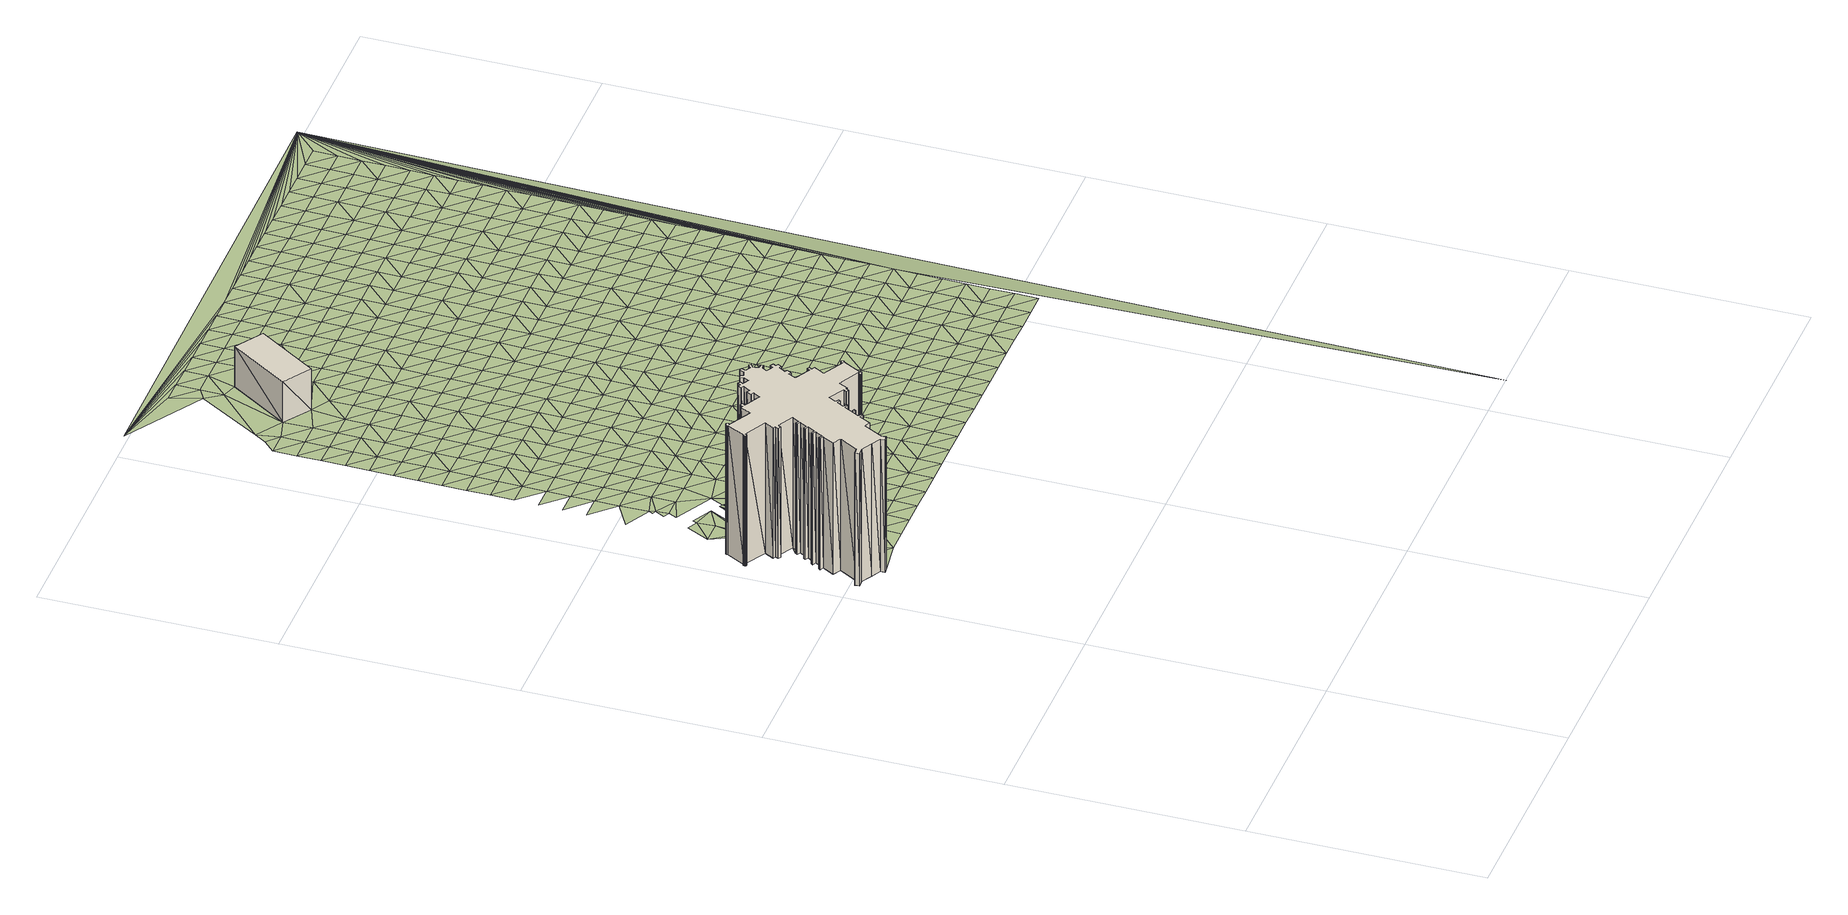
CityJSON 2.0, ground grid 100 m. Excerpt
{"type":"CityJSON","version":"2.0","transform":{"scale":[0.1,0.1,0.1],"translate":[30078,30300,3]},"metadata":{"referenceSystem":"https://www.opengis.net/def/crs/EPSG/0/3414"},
"CityObjects":{
"building1":{"type":"Building","attributes":{"height":62.23,"height_source":"onemap","building_archetype":"community_cultural","building_levels":"0","addr_housenumber":"11","addr_street":"St Andrew's Road","addr_postcode":"None","gross_floor_area":1871.79,"onemap_storeys":21,"onemap_name":"SAINT ANDREW'S CATHEDRAL"},"geometry":[{"type":"Solid","lod":"1","boundaries":[[[[0,1,2,3,4,5,6,7,8,9,10,11,12,13,14,15,16,17,18,19,20,21,22,23,24,25,26,27,28,29,30,31,32,33,34,35,36,37,38,39,40,41,42,43,44,45,46,47,48,49,50,51,52,53,54,55,56,57,58,59,60,61,62,63,64,65,66,67,68,69,70,71,72,73,74,75,76,77,78,79,80,81,82,83,84,85,86,87,88,89,90,91,92,93,94,95,96,97,98,99,100,101,102,103,104,105,106,107,108,109,110,111,112,113,114,115,116,117,118,119,120,121,122,123,124,125,126,127,128,129,130,131,132,133,134,135,136,137,138,139,140,141,142,143,144,145,146,147,148,149,150,151,152,153,154,155,156,157,158]],[[159,160,161,162,163,164,165,166,167,168,169,170,171,172,173,174,175,176,177,178,179,180,181,182,183,184,185,186,187,188,189,190,191,192,193,194,195,196,197,198,199,200,201,202,203,204,205,206,207,208,209,210,211,212,213,214,215,216,217,218,219,220,221,222,223,224,225,226,227,228,229,230,231,232,233,234,235,236,237,238,239,240,241,242,243,244,245,246,247,248,249,250,251,252,253,254,255,256,257,258,259,260,261,262,263,264,265,266,267,268,269,270,271,272,273,274,275,276,277,278,279,280,281,282,283,284,285,286,287,288,289,290,291,292,293,294,295,296,297,298,299,300,301,302,303,304,305,306,307,308,309,310,311,312,313,314,315,316,317]],[[158,157,160]],[[158,160,159]],[[157,156,161]],[[157,161,160]],[[156,155,162]],[[156,162,161]],[[155,154,163]],[[155,163,162]],[[154,153,164]],[[154,164,163]],[[153,152,165]],[[153,165,164]],[[152,151,166]],[[152,166,165]],[[151,150,167]],[[151,167,166]],[[150,149,168]],[[150,168,167]],[[149,148,169]],[[149,169,168]],[[148,147,170]],[[148,170,169]],[[147,146,171]],[[147,171,170]],[[146,145,172]],[[146,172,171]],[[145,144,173]],[[145,173,172]],[[144,143,174]],[[144,174,173]],[[143,142,175]],[[143,175,174]],[[142,141,176]],[[142,176,175]],[[141,140,177]],[[141,177,176]],[[140,139,178]],[[140,178,177]],[[139,138,179]],[[139,179,178]],[[138,137,180]],[[138,180,179]],[[137,136,181]],[[137,181,180]],[[136,135,182]],[[136,182,181]],[[135,134,183]],[[135,183,182]],[[134,133,184]],[[134,184,183]],[[133,132,185]],[[133,185,184]],[[132,131,186]],[[132,186,185]],[[131,130,187]],[[131,187,186]],[[130,129,188]],[[130,188,187]],[[129,128,189]],[[129,189,188]],[[128,127,190]],[[128,190,189]],[[127,126,191]],[[127,191,190]],[[126,125,192]],[[126,192,191]],[[125,124,193]],[[125,193,192]],[[124,123,194]],[[124,194,193]],[[123,122,195]],[[123,195,194]],[[122,121,196]],[[122,196,195]],[[121,120,197]],[[121,197,196]],[[120,119,198]],[[120,198,197]],[[119,118,199]],[[119,199,198]],[[118,117,200]],[[118,200,199]],[[117,116,201]],[[117,201,200]],[[116,115,202]],[[116,202,201]],[[115,114,203]],[[115,203,202]],[[114,113,204]],[[114,204,203]],[[113,112,205]],[[113,205,204]],[[112,111,206]],[[112,206,205]],[[111,110,207]],[[111,207,206]],[[110,109,208]],[[110,208,207]],[[109,108,209]],[[109,209,208]],[[108,107,210]],[[108,210,209]],[[107,106,211]],[[107,211,210]],[[106,105,212]],[[106,212,211]],[[105,104,213]],[[105,213,212]],[[104,103,214]],[[104,214,213]],[[103,102,215]],[[103,215,214]],[[102,101,216]],[[102,216,215]],[[101,100,217]],[[101,217,216]],[[100,99,218]],[[100,218,217]],[[99,98,219]],[[99,219,218]],[[98,97,220]],[[98,220,219]],[[97,96,221]],[[97,221,220]],[[96,95,222]],[[96,222,221]],[[95,94,223]],[[95,223,222]],[[94,93,224]],[[94,224,223]],[[93,92,225]],[[93,225,224]],[[92,91,226]],[[92,226,225]],[[91,90,227]],[[91,227,226]],[[90,89,228]],[[90,228,227]],[[89,88,229]],[[89,229,228]],[[88,87,230]],[[88,230,229]],[[87,86,231]],[[87,231,230]],[[86,85,232]],[[86,232,231]],[[85,84,233]],[[85,233,232]],[[84,83,234]],[[84,234,233]],[[83,82,235]],[[83,235,234]],[[82,81,236]],[[82,236,235]],[[81,80,237]],[[81,237,236]],[[80,79,238]],[[80,238,237]],[[79,78,239]],[[79,239,238]],[[78,77,240]],[[78,240,239]],[[77,76,241]],[[77,241,240]],[[76,75,242]],[[76,242,241]],[[75,74,243]],[[75,243,242]],[[74,73,244]],[[74,244,243]],[[73,72,245]],[[73,245,244]],[[72,71,246]],[[72,246,245]],[[71,70,247]],[[71,247,246]],[[70,69,248]],[[70,248,247]],[[69,68,249]],[[69,249,248]],[[68,67,250]],[[68,250,249]],[[67,66,251]],[[67,251,250]],[[66,65,252]],[[66,252,251]],[[65,64,253]],[[65,253,252]],[[64,63,254]],[[64,254,253]],[[63,62,255]],[[63,255,254]],[[62,61,256]],[[62,256,255]],[[61,60,257]],[[61,257,256]],[[60,59,258]],[[60,258,257]],[[59,58,259]],[[59,259,258]],[[58,57,260]],[[58,260,259]],[[57,56,261]],[[57,261,260]],[[56,55,262]],[[56,262,261]],[[55,54,263]],[[55,263,262]],[[54,53,264]],[[54,264,263]],[[53,52,265]],[[53,265,264]],[[52,51,266]],[[52,266,265]],[[51,50,267]],[[51,267,266]],[[50,49,268]],[[50,268,267]],[[49,48,269]],[[49,269,268]],[[48,47,270]],[[48,270,269]],[[47,46,271]],[[47,271,270]],[[46,45,272]],[[46,272,271]],[[45,44,273]],[[45,273,272]],[[44,43,274]],[[44,274,273]],[[43,42,275]],[[43,275,274]],[[42,41,276]],[[42,276,275]],[[41,40,277]],[[41,277,276]],[[40,39,278]],[[40,278,277]],[[39,38,279]],[[39,279,278]],[[38,37,280]],[[38,280,279]],[[37,36,281]],[[37,281,280]],[[36,35,282]],[[36,282,281]],[[35,34,283]],[[35,283,282]],[[34,33,284]],[[34,284,283]],[[33,32,285]],[[33,285,284]],[[32,31,286]],[[32,286,285]],[[31,30,287]],[[31,287,286]],[[30,29,288]],[[30,288,287]],[[29,28,289]],[[29,289,288]],[[28,27,290]],[[28,290,289]],[[27,26,291]],[[27,291,290]],[[26,25,292]],[[26,292,291]],[[25,24,293]],[[25,293,292]],[[24,23,294]],[[24,294,293]],[[23,22,295]],[[23,295,294]],[[22,21,296]],[[22,296,295]],[[21,20,297]],[[21,297,296]],[[20,19,298]],[[20,298,297]],[[19,18,299]],[[19,299,298]],[[18,17,300]],[[18,300,299]],[[17,16,301]],[[17,301,300]],[[16,15,302]],[[16,302,301]],[[15,14,303]],[[15,303,302]],[[14,13,304]],[[14,304,303]],[[13,12,305]],[[13,305,304]],[[12,11,306]],[[12,306,305]],[[11,10,307]],[[11,307,306]],[[10,9,308]],[[10,308,307]],[[9,8,309]],[[9,309,308]],[[8,7,310]],[[8,310,309]],[[7,6,311]],[[7,311,310]],[[6,5,312]],[[6,312,311]],[[5,4,313]],[[5,313,312]],[[4,3,314]],[[4,314,313]],[[3,2,315]],[[3,315,314]],[[2,1,316]],[[2,316,315]],[[1,0,317]],[[1,317,316]],[[0,158,159]],[[0,159,317]]]]}]},
"building2":{"type":"Building","attributes":{"height":19.43,"height_source":"onemap","building_archetype":"non_ihl","building_levels":"0","addr_housenumber":"None","addr_street":"None","addr_postcode":"None","gross_floor_area":436.46,"onemap_storeys":6,"onemap_name":"SMRT HEADQUARTER BUILDING"},"geometry":[{"type":"Solid","lod":"1","boundaries":[[[[318,319,320,321]],[[322,323,324,325]],[[321,320,323]],[[321,323,322]],[[320,319,324]],[[320,324,323]],[[319,318,325]],[[319,325,324]],[[318,321,322]],[[318,322,325]]]]}]},
"terrain1":{"type":"TINRelief","geometry":[{"type":"CompositeSurface","lod":"1","boundaries":[[[57,55,54]],[[55,57,56]],[[57,54,326]],[[30,29,28]],[[59,58,57]],[[59,57,326]],[[60,62,61]],[[63,62,60]],[[327,157,155]],[[65,64,66]],[[328,59,326]],[[60,59,328]],[[156,155,157]],[[66,64,67]],[[63,60,328]],[[329,327,155]],[[153,152,154]],[[63,328,64]],[[70,69,68]],[[330,331,327]],[[328,326,332]],[[64,328,67]],[[155,154,329]],[[327,329,330]],[[70,68,71]],[[328,68,67]],[[73,72,74]],[[71,68,76]],[[150,148,151]],[[152,333,154]],[[72,71,76]],[[68,328,77]],[[148,147,151]],[[150,149,148]],[[329,154,333]],[[72,75,74]],[[77,76,68]],[[151,147,144]],[[334,328,332]],[[72,76,75]],[[329,333,330]],[[330,333,335]],[[146,144,147]],[[145,144,146]],[[144,336,151]],[[337,338,339]],[[77,328,340]],[[79,78,77]],[[341,342,343]],[[340,328,334]],[[337,344,341]],[[340,79,77]],[[141,143,142]],[[144,143,336]],[[345,346,343]],[[143,141,336]],[[338,347,348]],[[140,139,138]],[[346,341,343]],[[140,136,141]],[[337,341,349]],[[138,137,140]],[[79,84,80]],[[340,85,79]],[[350,336,141]],[[141,136,350]],[[140,137,136]],[[338,337,349]],[[334,351,340]],[[352,346,345]],[[347,353,354]],[[349,341,346]],[[84,79,85]],[[135,350,136]],[[83,80,84]],[[80,83,82]],[[86,85,340]],[[81,80,82]],[[135,134,133]],[[340,87,86]],[[347,338,355]],[[111,110,109]],[[350,135,132]],[[353,356,357]],[[109,108,111]],[[358,87,340]],[[132,135,133]],[[355,338,349]],[[358,340,351]],[[352,350,132]],[[359,360,361]],[[347,362,353]],[[112,111,107]],[[352,132,131]],[[356,360,359]],[[87,358,88]],[[107,111,108]],[[114,113,112]],[[130,129,131]],[[346,363,349]],[[352,363,346]],[[362,347,355]],[[122,121,119]],[[364,89,88]],[[115,112,107]],[[112,115,114]],[[119,121,120]],[[89,364,90]],[[91,90,364]],[[365,361,366]],[[129,128,131]],[[105,104,106]],[[126,125,124]],[[358,364,88]],[[103,99,104]],[[119,123,122]],[[367,356,353]],[[124,127,126]],[[360,366,361]],[[103,102,101]],[[119,118,123]],[[100,103,101]],[[131,368,352]],[[123,118,124]],[[103,100,99]],[[355,349,369]],[[351,370,358]],[[117,116,118]],[[364,92,91]],[[362,367,353]],[[365,371,372]],[[131,128,368]],[[363,369,349]],[[106,104,373]],[[374,360,356]],[[128,127,368]],[[127,124,368]],[[366,371,365]],[[106,375,107]],[[375,115,107]],[[92,364,93]],[[93,364,94]],[[376,363,352]],[[355,377,362]],[[364,358,378]],[[99,373,104]],[[116,115,375]],[[367,374,356]],[[372,379,380]],[[352,368,376]],[[355,369,377]],[[370,378,358]],[[99,98,373]],[[124,118,381]],[[98,97,373]],[[118,116,381]],[[97,96,373]],[[371,379,372]],[[375,106,373]],[[366,360,382]],[[383,367,362]],[[374,384,360]],[[385,94,364]],[[368,124,381]],[[386,387,380]],[[369,363,388]],[[95,94,385]],[[362,377,383]],[[378,389,364]],[[95,385,96]],[[366,382,371]],[[116,375,381]],[[379,386,380]],[[360,384,382]],[[376,388,363]],[[385,373,96]],[[374,367,390]],[[364,389,385]],[[391,387,392]],[[377,369,393]],[[378,370,394]],[[383,390,367]],[[395,379,371]],[[396,376,368]],[[386,392,387]],[[388,393,369]],[[397,384,374]],[[398,375,373]],[[371,382,395]],[[396,368,381]],[[399,400,391]],[[401,383,377]],[[402,389,378]],[[390,397,374]],[[385,398,373]],[[392,399,391]],[[393,401,377]],[[394,402,378]],[[386,379,403]],[[388,376,404]],[[395,405,379]],[[406,376,396]],[[407,400,408]],[[384,409,382]],[[390,383,410]],[[381,375,411]],[[385,389,412]],[[397,413,384]],[[414,375,398]],[[386,403,392]],[[399,408,400]],[[379,405,403]],[[401,410,383]],[[376,406,404]],[[389,402,412]],[[409,395,382]],[[415,393,388]],[[396,381,411]],[[384,413,409]],[[411,375,414]],[[407,416,417]],[[418,397,390]],[[419,399,392]],[[420,398,385]],[[421,402,394]],[[408,416,407]],[[410,418,390]],[[388,404,415]],[[385,412,422]],[[423,405,395]],[[401,393,424]],[[396,425,406]],[[392,403,419]],[[417,426,427]],[[428,413,397]],[[398,420,414]],[[395,409,423]],[[411,425,396]],[[422,420,385]],[[401,424,410]],[[416,426,417]],[[418,428,397]],[[393,415,424]],[[408,399,429]],[[405,430,403]],[[406,431,404]],[[412,402,432]],[[419,433,399]],[[402,421,434]],[[405,423,430]],[[406,425,431]],[[408,429,416]],[[413,435,409]],[[436,418,410]],[[414,437,411]],[[412,432,422]],[[438,427,439]],[[426,439,427]],[[399,433,429]],[[428,440,413]],[[420,441,414]],[[432,402,434]],[[442,419,403]],[[404,443,415]],[[410,424,436]],[[409,435,423]],[[442,403,430]],[[413,440,435]],[[431,443,404]],[[437,414,441]],[[444,426,416]],[[445,428,418]],[[446,425,411]],[[438,439,447]],[[448,433,419]],[[420,422,449]],[[450,434,421]],[[416,429,444]],[[418,436,445]],[[432,451,422]],[[423,452,430]],[[415,453,424]],[[419,442,448]],[[443,454,415]],[[411,437,446]],[[426,455,439]],[[456,440,428]],[[457,431,425]],[[449,441,420]],[[452,423,435]],[[449,422,451]],[[453,436,424]],[[444,455,426]],[[428,445,456]],[[415,454,453]],[[433,458,429]],[[442,430,459]],[[431,457,443]],[[460,432,434]],[[448,461,433]],[[457,425,446]],[[462,434,450]],[[447,439,318]],[[459,430,452]],[[458,444,429]],[[435,440,463]],[[437,441,464]],[[433,461,458]],[[440,456,465]],[[466,441,449]],[[460,434,462]],[[439,455,318]],[[448,442,467]],[[445,436,468]],[[469,454,443]],[[470,451,432]],[[471,436,453]],[[435,463,452]],[[437,464,446]],[[467,442,459]],[[440,465,463]],[[443,457,469]],[[464,441,466]],[[472,455,444]],[[445,468,456]],[[468,436,471]],[[432,460,470]],[[473,461,448]],[[474,449,451]],[[462,450,475]],[[444,458,472]],[[476,459,452]],[[453,454,477]],[[446,478,457]],[[448,467,473]],[[469,479,454]],[[480,465,456]],[[452,463,476]],[[478,446,464]],[[474,451,470]],[[481,458,461]],[[453,477,471]],[[482,466,449]],[[460,462,483]],[[455,319,318]],[[480,456,468]],[[454,479,477]],[[484,469,457]],[[485,447,318]],[[481,461,473]],[[475,483,462]],[[455,472,319]],[[486,467,459]],[[476,487,459]],[[484,457,478]],[[449,474,482]],[[472,458,488]],[[465,489,463]],[[471,490,468]],[[466,491,464]],[[470,460,492]],[[493,465,480]],[[494,495,496]],[[467,486,473]],[[488,458,481]],[[459,487,486]],[[477,490,471]],[[483,492,460]],[[489,476,463]],[[497,479,469]],[[464,491,478]],[[465,493,489]],[[469,484,498]],[[482,491,466]],[[499,480,468]],[[474,470,500]],[[485,495,447]],[[501,494,496]],[[475,502,483]],[[503,472,488]],[[490,499,468]],[[469,498,497]],[[492,500,470]],[[481,473,504]],[[505,487,476]],[[477,479,506]],[[507,484,478]],[[472,508,319]],[[486,509,473]],[[493,480,510]],[[482,474,511]],[[508,472,503]],[[476,489,505]],[[478,491,507]],[[488,481,504]],[[506,490,477]],[[512,492,483]],[[504,473,509]],[[499,510,480]],[[479,497,506]],[[500,511,474]],[[487,513,486]],[[483,502,512]],[[514,498,484]],[[487,505,513]],[[507,515,484]],[[318,321,485]],[[488,516,503]],[[489,493,517]],[[518,491,482]],[[510,519,493]],[[511,520,482]],[[521,494,501]],[[522,509,486]],[[523,499,490]],[[498,514,497]],[[500,492,524]],[[504,516,488]],[[525,490,506]],[[484,515,514]],[[512,526,492]],[[489,517,505]],[[518,507,491]],[[496,495,527]],[[486,513,522]],[[493,519,517]],[[518,482,520]],[[508,503,528]],[[499,523,510]],[[500,524,511]],[[490,525,523]],[[492,526,524]],[[485,527,495]],[[319,508,529]],[[504,509,530]],[[531,512,502]],[[516,528,503]],[[505,532,513]],[[506,497,533]],[[534,515,507]],[[527,501,496]],[[522,530,509]],[[514,535,497]],[[536,519,510]],[[537,520,511]],[[532,505,517]],[[507,518,534]],[[538,516,504]],[[506,533,525]],[[539,526,512]],[[540,494,521]],[[528,541,508]],[[510,523,536]],[[497,535,533]],[[511,524,537]],[[513,542,522]],[[543,514,515]],[[530,538,504]],[[512,531,539]],[[527,485,544]],[[517,519,545]],[[529,546,319]],[[508,541,529]],[[542,513,532]],[[515,534,543]],[[528,516,547]],[[518,520,548]],[[526,549,524]],[[544,485,321]],[[519,536,545]],[[537,550,520]],[[546,320,319]],[[544,501,527]],[[551,530,522]],[[523,525,552]],[[553,535,514]],[[538,547,516]],[[533,554,525]],[[526,539,549]],[[532,517,555]],[[518,548,534]],[[551,522,542]],[[514,543,553]],[[548,520,550]],[[556,541,528]],[[552,536,523]],[[557,537,524]],[[545,555,517]],[[525,554,552]],[[558,494,540]],[[530,559,538]],[[560,533,535]],[[531,561,539]],[[547,556,528]],[[557,524,549]],[[532,562,542]],[[534,563,543]],[[521,501,544]],[[530,551,559]],[[535,553,560]],[[529,541,564]],[[565,550,537]],[[555,562,532]],[[563,534,548]],[[544,321,566]],[[567,547,538]],[[545,536,568]],[[569,554,533]],[[539,570,549]],[[556,564,541]],[[571,536,552]],[[537,557,565]],[[566,321,320]],[[551,542,572]],[[543,573,553]],[[538,559,567]],[[569,533,560]],[[570,539,561]],[[574,546,529]],[[555,545,568]],[[562,572,542]],[[568,536,571]],[[573,543,563]],[[550,575,548]],[[557,549,576]],[[564,574,529]],[[565,577,550]],[[578,494,558]],[[579,521,544]],[[547,580,556]],[[551,581,559]],[[582,552,554]],[[553,583,560]],[[567,584,547]],[[585,554,569]],[[576,549,570]],[[555,586,562]],[[548,575,563]],[[566,579,544]],[[551,572,581]],[[583,553,573]],[[575,550,577]],[[587,320,546]],[[564,556,580]],[[565,557,588]],[[574,589,546]],[[547,584,580]],[[586,555,568]],[[554,585,582]],[[590,567,559]],[[591,571,552]],[[569,560,592]],[[570,561,593]],[[588,557,576]],[[320,587,566]],[[572,562,594]],[[595,573,563]],[[579,540,521]],[[589,587,546]],[[590,559,581]],[[592,560,583]],[[564,596,574]],[[597,577,565]],[[594,562,586]],[[552,582,591]],[[563,575,595]],[[598,584,567]],[[568,571,599]],[[569,600,585]],[[601,576,570]],[[602,494,578]],[[580,596,564]],[[565,588,597]],[[603,579,566]],[[572,604,581]],[[567,590,598]],[[600,569,592]],[[593,601,570]],[[589,574,605]],[[586,568,599]],[[583,573,606]],[[587,603,566]],[[604,572,594]],[[599,571,591]],[[595,607,573]],[[585,608,582]],[[577,609,575]],[[588,576,610]],[[596,605,574]],[[577,597,611]],[[612,540,579]],[[580,584,613]],[[590,581,614]],[[592,583,606]],[[598,615,584]],[[608,585,600]],[[573,607,606]],[[576,601,610]],[[586,616,594]],[[609,595,575]],[[603,612,579]],[[614,581,604]],[[609,577,611]],[[587,589,617]],[[596,580,613]],[[582,618,591]],[[588,619,597]],[[605,620,589]],[[584,615,613]],[[599,616,586]],[[621,494,602]],[[622,598,590]],[[592,623,600]],[[624,601,593]],[[618,582,608]],[[619,588,610]],[[603,587,617]],[[604,594,625]],[[626,607,595]],[[612,558,540]],[[589,620,617]],[[590,614,622]],[[606,623,592]],[[596,627,605]],[[591,628,599]],[[611,597,629]],[[616,625,594]],[[595,609,626]],[[630,615,598]],[[608,600,631]],[[610,601,632]],[[613,627,596]],[[628,591,618]],[[629,597,619]],[[603,633,612]],[[606,607,634]],[[598,622,630]],[[623,631,600]],[[601,624,632]],[[620,605,635]],[[614,604,636]],[[616,599,637]],[[617,633,603]],[[625,638,604]],[[607,626,634]],[[639,613,615]],[[611,640,609]],[[641,619,610]],[[627,635,605]],[[637,599,628]],[[611,629,642]],[[558,612,643]],[[622,614,636]],[[618,608,644]],[[645,623,606]],[[615,630,639]],[[604,638,636]],[[631,646,608]],[[632,641,610]],[[620,647,617]],[[616,648,625]],[[609,640,626]],[[633,643,612]],[[634,645,606]],[[640,611,642]],[[627,613,649]],[[618,644,628]],[[629,619,650]],[[635,647,620]],[[648,616,637]],[[608,646,644]],[[651,630,622]],[[631,623,652]],[[653,632,624]],[[639,649,613]],[[641,650,619]],[[633,617,654]],[[638,625,655]],[[656,634,626]],[[643,578,558]],[[651,622,636]],[[645,652,623]],[[627,657,635]],[[658,637,628]],[[659,642,629]],[[647,654,617]],[[655,625,648]],[[656,626,640]],[[639,630,660]],[[661,646,631]],[[632,662,641]],[[649,657,627]],[[628,644,658]],[[650,659,629]],[[633,663,643]],[[638,664,636]],[[665,645,634]],[[660,630,651]],[[652,661,631]],[[632,653,662]],[[647,635,666]],[[667,648,637]],[[654,663,633]],[[664,638,655]],[[634,656,665]],[[668,649,639]],[[646,669,644]],[[642,670,640]],[[671,650,641]],[[657,666,635]],[[637,658,667]],[[659,672,642]],[[578,643,673]],[[651,636,674]],[[675,652,645]],[[668,639,660]],[[646,661,669]],[[641,662,671]],[[654,647,676]],[[655,648,677]],[[656,640,670]],[[663,673,643]],[[674,636,664]],[[645,665,675]],[[670,642,672]],[[657,649,678]],[[679,658,644]],[[680,659,650]],[[647,666,676]],[[677,648,667]],[[651,681,660]],[[682,661,652]],[[668,678,649]],[[679,644,669]],[[650,671,680]],[[663,654,683]],[[684,664,655]],[[685,665,656]],[[686,662,653]],[[673,602,578]],[[651,674,681]],[[652,675,682]],[[687,666,657]],[[688,672,659]],[[676,683,654]],[[677,684,655]],[[685,656,670]],[[668,660,689]],[[667,658,690]],[[686,671,662]],[[678,687,657]],[[691,658,679]],[[659,680,688]],[[653,692,686]],[[663,693,673]],[[669,661,694]],[[689,660,681]],[[661,682,695]],[[676,666,696]],[[674,664,697]],[[690,677,667]],[[675,665,698]],[[683,693,663]],[[684,699,664]],[[690,658,691]],[[700,665,685]],[[701,678,668]],[[679,669,694]],[[670,672,702]],[[687,696,666]],[[694,661,695]],[[672,688,703]],[[602,673,704]],[[681,674,697]],[[675,698,682]],[[680,671,705]],[[701,668,689]],[[664,699,697]],[[698,665,700]],[[706,671,686]],[[707,683,676]],[[684,677,708]],[[685,670,702]],[[693,704,673]],[[702,672,703]],[[709,687,678]],[[679,710,691]],[[680,705,688]],[[696,707,676]],[[708,677,690]],[[705,671,706]],[[681,711,689]],[[712,695,682]],[[713,686,692]],[[678,701,709]],[[710,679,694]],[[693,683,714]],[[715,699,684]],[[685,716,700]],[[704,621,602]],[[697,711,681]],[[712,682,698]],[[691,717,690]],[[718,703,688]],[[707,714,683]],[[708,715,684]],[[702,716,685]],[[696,687,719]],[[706,686,720]],[[687,709,721]],[[717,691,710]],[[718,688,705]],[[722,704,693]],[[701,689,723]],[[694,695,724]],[[700,725,698]],[[711,726,689]],[[727,695,712]],[[686,713,720]],[[696,719,707]],[[728,697,699]],[[729,708,690]],[[714,722,693]],[[687,721,719]],[[715,730,699]],[[716,725,700]],[[701,723,709]],[[710,694,724]],[[703,731,702]],[[706,732,705]],[[723,689,726]],[[729,690,717]],[[724,695,727]],[[733,703,718]],[[734,621,704]],[[697,728,711]],[[712,698,735]],[[699,730,728]],[[720,732,706]],[[736,714,707]],[[708,737,715]],[[702,731,716]],[[722,734,704]],[[725,735,698]],[[731,703,733]],[[738,721,709]],[[710,739,717]],[[740,718,705]],[[707,719,736]],[[737,708,729]],[[741,726,711]],[[712,742,727]],[[743,720,713]],[[738,709,723]],[[724,739,710]],[[732,740,705]],[[744,730,715]],[[745,725,716]],[[734,746,621]],[[711,728,741]],[[735,742,712]],[[722,714,747]],[[729,717,748]],[[733,718,749]],[[736,750,714]],[[715,737,744]],[[716,731,745]],[[721,751,719]],[[726,752,723]],[[727,753,724]],[[754,732,720]],[[755,721,738]],[[739,748,717]],[[740,749,718]],[[722,747,734]],[[621,756,494]],[[714,750,747]],[[741,752,726]],[[742,753,727]],[[720,743,754]],[[751,736,719]],[[728,730,757]],[[735,725,758]],[[721,755,751]],[[744,759,730]],[[745,760,725]],[[761,738,723]],[[737,729,762]],[[739,724,763]],[[733,764,731]],[[748,765,729]],[[749,766,733]],[[767,746,734]],[[757,741,728]],[[742,735,758]],[[768,740,732]],[[752,761,723]],[[730,759,757]],[[753,763,724]],[[725,760,758]],[[732,754,769]],[[770,750,736]],[[762,744,737]],[[764,745,731]],[[734,747,767]],[[729,765,762]],[[766,764,733]],[[755,738,771]],[[739,772,748]],[[740,768,749]],[[736,751,770]],[[732,769,768]],[[773,752,741]],[[742,774,753]],[[743,775,754]],[[761,771,738]],[[763,772,739]],[[750,776,747]],[[777,759,744]],[[778,760,745]],[[767,779,746]],[[741,757,773]],[[758,774,742]],[[765,748,780]],[[781,766,749]],[[750,770,776]],[[744,762,777]],[[745,764,778]],[[751,755,782]],[[763,753,783]],[[784,769,754]],[[771,785,755]],[[772,780,748]],[[749,768,781]],[[786,767,747]],[[787,761,752]],[[758,760,788]],[[752,773,789]],[[774,783,753]],[[784,754,775]],[[751,782,770]],[[757,759,790]],[[765,791,762]],[[786,747,776]],[[755,785,782]],[[759,777,792]],[[760,778,788]],[[761,787,771]],[[766,793,764]],[[752,789,787]],[[780,791,765]],[[781,794,766]],[[795,779,767]],[[757,790,773]],[[772,763,796]],[[797,774,758]],[[768,769,798]],[[759,792,790]],[[783,799,763]],[[800,769,784]],[[770,801,776]],[[762,802,777]],[[764,793,778]],[[767,786,795]],[[788,797,758]],[[793,766,794]],[[803,785,771]],[[772,796,780]],[[798,781,768]],[[801,770,782]],[[791,802,762]],[[763,799,796]],[[769,800,798]],[[804,789,773]],[[783,774,805]],[[771,787,803]],[[786,776,806]],[[792,777,807]],[[808,788,778]],[[795,809,779]],[[804,773,790]],[[797,805,774]],[[810,791,780]],[[811,794,781]],[[806,776,801]],[[802,807,777]],[[808,778,793]],[[782,785,812]],[[813,799,783]],[[803,814,785]],[[780,796,810]],[[781,798,811]],[[795,786,815]],[[787,789,816]],[[817,797,788]],[[818,789,804]],[[805,813,783]],[[782,812,801]],[[790,792,819]],[[820,802,791]],[[815,786,806]],[[785,814,812]],[[807,821,792]],[[788,808,817]],[[816,803,787]],[[799,822,796]],[[794,823,793]],[[789,818,816]],[[791,810,820]],[[794,811,824]],[[825,809,795]],[[804,790,819]],[[826,805,797]],[[792,821,819]],[[799,813,822]],[[827,806,801]],[[807,802,828]],[[808,793,823]],[[795,815,825]],[[797,817,826]],[[823,794,824]],[[829,814,803]],[[830,810,796]],[[801,812,827]],[[828,802,820]],[[804,831,818]],[[832,813,805]],[[803,816,829]],[[830,796,822]],[[815,806,833]],[[834,821,807]],[[835,817,808]],[[809,825,836]],[[831,804,819]],[[805,826,832]],[[814,837,812]],[[806,827,833]],[[828,834,807]],[[835,808,823]],[[818,838,816]],[[820,810,839]],[[814,829,837]],[[840,810,830]],[[815,841,825]],[[822,813,842]],[[838,818,831]],[[813,832,843]],[[844,827,812]],[[845,819,821]],[[839,828,820]],[[826,817,846]],[[841,815,833]],[[834,847,821]],[[839,810,840]],[[848,817,835]],[[816,849,829]],[[830,822,842]],[[844,812,837]],[[842,813,843]],[[836,825,850]],[[819,845,831]],[[826,846,832]],[[849,816,838]],[[821,847,845]],[[846,817,848]],[[833,827,851]],[[834,828,852]],[[850,825,841]],[[829,853,837]],[[830,854,840]],[[851,827,844]],[[852,828,839]],[[746,756,621]],[[855,838,831]],[[856,843,832]],[[853,829,849]],[[854,830,842]],[[823,857,756]],[[858,841,833]],[[859,847,834]],[[836,850,860]],[[831,845,855]],[[856,832,846]],[[844,837,861]],[[840,862,839]],[[851,858,833]],[[852,859,834]],[[861,837,853]],[[862,840,854]],[[850,841,863]],[[849,838,864]],[[842,843,865]],[[855,866,838]],[[867,843,856]],[[844,868,851]],[[845,847,869]],[[870,852,839]],[[858,863,841]],[[859,871,847]],[[853,849,864]],[[854,842,865]],[[868,844,861]],[[838,866,864]],[[870,839,862]],[[865,843,867]],[[746,779,756]],[[872,860,850]],[[869,855,845]],[[847,871,869]],[[858,851,873]],[[852,874,859]],[[863,872,850]],[[853,875,861]],[[854,876,862]],[[873,851,868]],[[874,852,870]],[[877,866,855]],[[864,875,853]],[[865,876,854]],[[878,863,858]],[[879,871,859]],[[872,880,860]],[[855,869,877]],[[868,861,881]],[[870,862,882]],[[858,873,878]],[[859,874,879]],[[864,866,883]],[[779,809,756]],[[875,881,861]],[[876,882,862]],[[884,872,863]],[[866,877,883]],[[869,871,885]],[[884,863,878]],[[879,886,871]],[[887,873,868]],[[888,875,864]],[[874,870,889]],[[881,890,868]],[[882,891,870]],[[892,880,872]],[[869,885,877]],[[883,888,864]],[[871,886,885]],[[873,887,878]],[[889,879,874]],[[872,884,892]],[[868,890,887]],[[870,891,889]],[[881,875,893]],[[809,836,756]],[[894,883,877]],[[888,893,875]],[[895,886,879]],[[880,892,896]],[[894,877,885]],[[884,878,897]],[[898,890,881]],[[887,899,878]],[[879,889,895]],[[900,888,883]],[[835,823,756]],[[893,898,881]],[[884,897,892]],[[897,878,899]],[[883,894,900]],[[890,901,887]],[[885,886,902]],[[835,756,848]],[[886,895,903]],[[904,893,888]],[[890,898,901]],[[836,860,756]],[[905,896,892]],[[894,885,902]],[[848,756,846]],[[888,900,904]],[[886,903,902]],[[906,899,887]],[[905,892,897]],[[907,898,893]],[[856,846,756]],[[887,901,906]],[[908,900,894]],[[893,904,907]],[[897,899,909]],[[856,756,867]],[[910,896,905]],[[908,894,902]],[[906,909,899]],[[901,898,911]],[[867,756,865]],[[880,756,860]],[[898,907,912]],[[913,905,897]],[[904,900,914]],[[915,900,908]],[[901,911,906]],[[876,865,756]],[[909,913,897]],[[911,898,912]],[[904,914,907]],[[914,900,915]],[[910,905,916]],[[876,756,882]],[[917,909,906]],[[913,916,905]],[[918,912,907]],[[891,882,756]],[[917,906,911]],[[880,896,756]],[[918,907,914]],[[919,913,909]],[[891,756,889]],[[916,920,910]],[[909,917,919]],[[911,912,921]],[[889,756,895]],[[922,912,918]],[[923,916,913]],[[917,911,921]],[[903,895,756]],[[913,919,923]],[[921,912,922]],[[896,910,756]],[[924,920,916]],[[902,903,756]],[[925,919,917]],[[916,923,924]],[[908,902,756]],[[925,917,921]],[[908,756,915]],[[920,924,926]],[[923,919,927]],[[928,919,925]],[[915,756,914]],[[920,756,910]],[[923,927,924]],[[927,919,928]],[[918,914,756]],[[929,926,924]],[[918,756,922]],[[929,924,927]],[[921,922,756]],[[926,756,920]],[[925,921,756]],[[930,926,929]],[[925,756,928]],[[927,928,756]],[[926,930,756]],[[929,927,756]],[[756,930,929]]]}]}
},
"vertices":[
[58,2491,71],[61,2492,71],[64,2495,71],[65,2498,71],[64,2502,71],[61,2504,71],[58,2505,71],[54,2504,71],[52,2501,71],[51,2498,71],[52,2494,71],[9,2415,69],[5,2414,69],[3,2411,69],[2,2408,69],[3,2405,69],[6,2402,68],[9,2402,68],[13,2402,68],[15,2405,69],[16,2408,69],[15,2412,69],[112,2359,67],[91,2319,66],[102,2314,66],[95,2301,66],[107,2294,66],[114,2307,66],[183,2270,65],[166,2239,64],[152,2247,65],[147,2238,65],[161,2231,64],[144,2199,64],[130,2207,64],[125,2199,64],[140,2191,63],[122,2160,62],[108,2168,63],[104,2160,62],[118,2152,62],[101,2121,61],[87,2129,62],[82,2122,61],[97,2114,61],[70,2065,60],[105,2046,60],[60,1965,57],[31,1962,57],[33,1942,57],[63,1945,57],[111,1919,56],[152,1897,56],[154,1877,55],[176,1880,55],[173,1900,56],[219,1984,58],[243,1971,58],[271,2021,59],[285,2013,59],[289,2021,59],[275,2029,59],[292,2059,60],[306,2051,60],[310,2058,60],[295,2065,60],[313,2098,61],[327,2090,61],[332,2097,61],[317,2105,61],[335,2137,62],[349,2129,62],[353,2137,62],[339,2145,62],[356,2176,63],[423,2139,62],[416,2126,62],[426,2120,61],[434,2133,62],[440,2130,62],[460,2170,63],[552,2121,61],[549,2120,61],[547,2118,61],[546,2114,61],[547,2111,61],[549,2108,61],[553,2107,61],[556,2108,61],[559,2111,61],[559,2114,61],[558,2117,61],[602,2197,63],[605,2198,63],[608,2201,63],[609,2204,63],[608,2207,63],[605,2210,63],[602,2211,63],[598,2210,63],[596,2207,63],[595,2203,63],[596,2200,63],[505,2249,65],[531,2296,65],[517,2303,65],[525,2316,65],[517,2321,66],[509,2308,66],[440,2345,67],[457,2377,67],[468,2371,67],[479,2391,67],[468,2397,67],[485,2427,67],[496,2421,67],[505,2438,67],[494,2444,67],[501,2456,67],[488,2464,68],[480,2451,68],[450,2467,68],[463,2490,68],[481,2490,68],[481,2501,68],[462,2501,68],[455,2526,69],[472,2537,69],[466,2546,69],[450,2534,69],[426,2546,69],[433,2565,69],[422,2569,70],[415,2549,69],[390,2542,70],[386,2556,70],[375,2553,70],[380,2539,70],[366,2513,70],[338,2528,70],[345,2541,70],[335,2547,70],[328,2534,70],[316,2541,71],[307,2525,70],[320,2518,70],[303,2488,70],[290,2495,70],[279,2474,70],[291,2467,70],[274,2436,69],[255,2447,70],[217,2466,70],[203,2474,70],[210,2487,71],[199,2493,71],[192,2480,70],[183,2485,70],[158,2437,69],[158,2437,693],[183,2485,693],[192,2480,693],[199,2493,693],[210,2487,693],[203,2474,693],[217,2466,693],[255,2447,693],[274,2436,693],[291,2467,693],[279,2474,693],[290,2495,693],[303,2488,693],[320,2518,693],[307,2525,693],[316,2541,693],[328,2534,693],[335,2547,693],[345,2541,693],[338,2528,693],[366,2513,693],[380,2539,693],[375,2553,693],[386,2556,693],[390,2542,693],[415,2549,693],[422,2569,693],[433,2565,693],[426,2546,693],[450,2534,693],[466,2546,693],[472,2537,693],[455,2526,693],[462,2501,693],[481,2501,693],[481,2490,693],[463,2490,693],[450,2467,693],[480,2451,693],[488,2464,693],[501,2456,693],[494,2444,693],[505,2438,693],[496,2421,693],[485,2427,693],[468,2397,693],[479,2391,693],[468,2371,693],[457,2377,693],[440,2345,693],[509,2308,693],[517,2321,693],[525,2316,693],[517,2303,693],[531,2296,693],[505,2249,693],[596,2200,693],[595,2203,693],[596,2207,693],[598,2210,693],[602,2211,693],[605,2210,693],[608,2207,693],[609,2204,693],[608,2201,693],[605,2198,693],[602,2197,693],[558,2117,693],[559,2114,693],[559,2111,693],[556,2108,693],[553,2107,693],[549,2108,693],[547,2111,693],[546,2114,693],[547,2118,693],[549,2120,693],[552,2121,693],[460,2170,693],[440,2130,693],[434,2133,693],[426,2120,693],[416,2126,693],[423,2139,693],[356,2176,693],[339,2145,693],[353,2137,693],[349,2129,693],[335,2137,693],[317,2105,693],[332,2097,693],[327,2090,693],[313,2098,693],[295,2065,693],[310,2058,693],[306,2051,693],[292,2059,693],[275,2029,693],[289,2021,693],[285,2013,693],[271,2021,693],[243,1971,693],[219,1984,693],[173,1900,693],[176,1880,693],[154,1877,693],[152,1897,693],[111,1919,693],[63,1945,693],[33,1942,693],[31,1962,693],[60,1965,693],[105,2046,693],[70,2065,693],[97,2114,693],[82,2122,693],[87,2129,693],[101,2121,693],[118,2152,693],[104,2160,693],[108,2168,693],[122,2160,693],[140,2191,693],[125,2199,693],[130,2207,693],[144,2199,693],[161,2231,693],[147,2238,693],[152,2247,693],[166,2239,693],[183,2270,693],[114,2307,693],[107,2294,693],[95,2301,693],[102,2314,693],[91,2319,693],[112,2359,693],[15,2412,693],[16,2408,693],[15,2405,693],[13,2402,693],[9,2402,693],[6,2402,693],[3,2405,693],[2,2408,693],[3,2411,693],[5,2414,693],[9,2415,693],[52,2494,693],[51,2498,693],[52,2501,693],[54,2504,693],[58,2505,693],[61,2504,693],[64,2502,693],[65,2498,693],[64,2495,693],[61,2492,693],[58,2491,693],
[318,4425,92],[437,4346,90],[606,4601,91],[486,4679,93],[486,4679,287],[606,4601,287],[437,4346,287],[318,4425,287],
[320,1900,56],[120,2600,73],[420,2000,59],[220,2600,72],[213,2676,73],[170,2698,74],[420,1900,56],[311,2649,72],[520,1900,56],[222,2694,73],[349,2628,71],[226,2877,75],[220,3000,77],[109,2936,78],[520,2000,59],[232,2853,75],[211,2813,75],[239,2799,74],[217,2861,75],[220,2764,74],[320,2800,73],[220,3100,78],[120,3100,79],[320,2900,75],[363,2620,71],[620,1900,56],[392,2676,71],[220,3200,79],[120,3200,80],[320,3000,76],[220,3300,80],[120,3300,82],[620,2000,59],[120,3400,83],[220,3400,82],[120,3500,84],[320,3100,77],[420,2800,72],[620,2100,61],[120,3600,85],[220,3500,83],[320,3200,78],[520,2600,69],[420,2900,73],[720,1900,56],[220,3600,84],[120,3700,86],[620,2300,64],[320,3300,79],[620,2400,65],[520,2700,70],[420,3000,75],[720,2000,59],[220,3700,85],[120,3800,87],[620,2500,66],[320,3500,82],[420,3100,76],[320,3400,80],[720,2200,62],[220,3800,86],[120,3900,88],[520,2800,71],[720,2100,61],[420,3200,77],[120,4000,90],[220,3900,87],[520,2900,72],[820,1900,56],[320,3600,83],[620,2600,68],[420,3300,78],[720,2300,63],[220,4000,88],[120,4100,91],[520,3000,73],[820,2000,58],[320,3800,85],[620,2800,70],[320,3700,84],[620,2700,69],[120,4200,92],[220,4100,90],[420,3500,80],[520,3100,75],[720,2500,65],[820,2100,60],[420,3400,79],[720,2400,64],[620,2900,71],[220,4200,91],[120,4300,93],[520,3200,76],[320,3900,86],[820,2300,62],[920,1900,56],[820,2200,61],[420,3600,82],[620,3000,72],[720,2600,66],[220,4300,92],[120,4400,94],[520,3300,77],[320,4100,88],[420,3700,83],[720,2700,68],[920,2100,58],[320,4000,87],[920,2000,57],[520,3500,79],[620,3100,73],[820,2500,64],[169,4446,94],[220,4400,93],[520,3400,78],[820,2400,63],[420,3800,84],[720,2800,69],[320,4200,90],[620,3200,75],[820,2600,65],[200,4497,94],[420,3900,85],[920,2300,61],[1020,1900,55],[920,2200,59],[520,3600,80],[720,3000,71],[720,2900,70],[320,4300,91],[620,3300,76],[820,2700,66],[420,4100,87],[520,3700,82],[1020,2100,57],[420,4000,86],[1020,2000,56],[620,3500,78],[920,2500,63],[620,3400,77],[920,2400,62],[520,3800,83],[720,3200,73],[820,2800,68],[1020,2200,58],[720,3100,72],[420,4200,88],[520,3900,84],[1020,2300,59],[1120,1900,54],[620,3600,79],[820,3000,70],[920,2600,64],[820,2900,69],[720,3300,75],[520,4000,85],[1020,2400,61],[1120,2000,55],[920,2700,65],[420,4700,94],[620,3800,81],[620,3700,80],[520,4100,86],[720,3500,77],[820,3100,71],[1020,2500,62],[1120,2100,56],[720,3400,76],[20,4981,102],[368,4769,96],[320,4900,98],[920,2900,68],[920,2800,66],[820,3200,72],[1120,2200,57],[420,4900,97],[1220,1900,53],[520,4200,87],[620,4000,84],[720,3600,78],[920,3000,69],[1020,2600,63],[520,4300,88],[620,3900,83],[820,3300,73],[1120,2300,58],[1220,2000,54],[720,3700,79],[1020,2800,65],[1020,2700,64],[620,4100,85],[820,3500,76],[1120,2500,61],[820,3400,75],[1120,2400,59],[520,4900,95],[720,3800,80],[920,3200,71],[1220,2200,56],[920,3100,70],[1220,2100,55],[420,4800,95],[620,4200,86],[620,4400,88],[720,3900,81],[1320,1900,51],[820,3600,77],[1020,3000,68],[1120,2600,62],[1020,2900,66],[920,3300,72],[1220,2300,57],[720,4000,83],[1320,2000,53],[620,4900,94],[620,4300,87],[820,3700,78],[1120,2700,63],[520,4800,94],[920,3400,73],[620,4500,90],[720,4100,84],[1220,2500,59],[1320,2100,54],[1220,2400,58],[820,3800,79],[1020,3200,70],[1120,2800,64],[1020,3100,69],[920,3500,74],[720,4200,85],[1320,2200,55],[720,4900,93],[820,3900,80],[1120,2900,65],[1420,1900,50],[920,3600,76],[1220,2600,61],[720,4300,86],[1320,2300,56],[620,4700,92],[820,4000,81],[1020,3400,72],[1120,3000,66],[1420,2000,51],[1020,3300,71],[920,3700,77],[1220,2700,62],[720,4400,87],[1320,2500,58],[1420,2100,52],[1320,2400,57],[820,4900,92],[620,4800,93],[820,4200,84],[920,3800,78],[1120,3200,69],[1220,2800,63],[820,4100,83],[1120,3100,68],[1020,3500,73],[720,4600,90],[1420,2200,54],[720,4500,88],[920,3900,79],[1120,3300,70],[1220,2900,64],[1520,1900,49],[1020,3600,74],[1320,2600,59],[820,4300,85],[1420,2300,55],[920,4000,80],[1120,3400,71],[1220,3000,65],[1520,2000,50],[920,4900,91],[720,4700,91],[1020,3700,76],[820,4400,86],[1320,2800,62],[1320,2700,61],[1220,3100,66],[1420,2500,57],[1520,2100,51],[1420,2400,56],[720,4800,92],[920,4200,83],[1020,3800,77],[920,4100,81],[1120,3500,72],[820,4600,88],[1220,3200,68],[1520,2200,52],[820,4500,87],[1020,4900,89],[1020,3900,78],[1320,2900,63],[1620,1900,48],[1120,3600,73],[1420,2600,58],[920,4300,84],[1220,3300,69],[1520,2300,54],[1020,4000,79],[1320,3000,64],[1620,2000,49],[820,4700,90],[1420,2700,59],[920,4400,85],[1120,3800,76],[1220,3400,70],[1120,3700,74],[1020,4100,80],[1520,2500,56],[1620,2100,50],[1520,2400,55],[820,4800,91],[1320,3200,66],[1420,2800,61],[1320,3100,65],[920,4500,86],[1220,3500,71],[1020,4200,81],[1620,2200,51],[1120,3900,77],[1420,2900,62],[1720,1900,47],[920,4600,87],[1220,3600,72],[1520,2600,57],[1020,4300,83],[1320,3300,68],[1620,2300,52],[1120,4000,78],[1420,3000,63],[1720,2000,48],[920,4700,88],[1220,3700,73],[1520,2700,58],[1020,4400,84],[1320,3400,69],[1120,4100,79],[1420,3100,64],[1620,2500,55],[1720,2100,49],[1620,2400,54],[920,4800,90],[1220,3800,74],[1520,2800,59],[1020,4500,85],[1320,3500,70],[1120,4200,80],[1420,3200,65],[1720,2200,50],[1220,3900,76],[1520,2900,61],[1020,4600,86],[1320,3600,71],[1620,2600,56],[1820,2000,47],[1120,4300,81],[1720,2300,51],[1220,4000,77],[1420,3400,67],[1420,3300,66],[1820,1900,46],[1020,4700,87],[1520,3100,63],[1520,3000,62],[1120,4400,83],[1320,3800,73],[1620,2800,58],[1320,3700,72],[1620,2700,57],[1220,4100,78],[1720,2500,54],[1720,2400,52],[1020,4800,88],[1820,2200,49],[1820,2100,48],[1120,4500,84],[1420,3500,69],[1220,4200,79],[1520,3200,64],[1320,3900,74],[1620,2900,59],[1920,1900,44],[1120,4600,85],[1420,3600,70],[1720,2600,55],[1520,3300,65],[1820,2300,50],[1220,4400,81],[1920,2000,45],[1220,4300,80],[1120,4700,86],[1320,4100,77],[1620,3100,62],[1720,2700,56],[1320,4000,76],[1620,3000,61],[1420,3800,72],[1520,3400,66],[1420,3700,71],[1820,2500,52],[1920,2100,47],[1820,2400,51],[1120,4800,87],[1720,2800,57],[1220,4500,83],[1520,3500,67],[1320,4200,78],[1620,3200,63],[1920,2200,48],[1420,3900,73],[1720,2900,58],[2020,1900,43],[1520,3600,69],[1820,2600,54],[1120,4900,88],[1220,4700,85],[1620,3300,64],[1920,2300,49],[1220,4600,84],[1320,4400,80],[1420,4000,74],[1720,3000,59],[2020,2000,44],[1320,4300,79],[2220,5000,77],[1520,3800,71],[1820,2800,56],[1520,3700,70],[1820,2700,55],[1420,4100,76],[1620,3500,66],[1720,3100,61],[1920,2500,51],[1620,3400,65],[1920,2400,50],[1220,4800,86],[2020,2200,47],[2020,2100,45],[1320,4500,81],[1420,4200,77],[1720,3200,62],[1520,3900,72],[1820,2900,57],[2120,1900,42],[1320,4600,83],[1620,3600,67],[1920,2600,52],[1220,4900,87],[1720,3300,63],[2020,2300,48],[1420,4400,79],[1820,3000,58],[2120,2000,43],[1420,4300,78],[1320,4700,84],[1520,4100,74],[1920,2700,54],[1520,4000,73],[1620,3800,70],[1720,3400,64],[1620,3700,69],[2020,2500,50],[2020,2400,49],[1320,4800,85],[1820,3200,61],[1920,2800,55],[2120,2200,45],[1820,3100,59],[2120,2100,44],[1420,4500,80],[1720,3500,65],[1520,4200,76],[1620,3900,71],[1920,2900,56],[1420,4600,81],[1720,3600,66],[2020,2600,51],[1320,4900,86],[1820,3300,62],[2120,2300,47],[1520,4400,78],[1920,3000,57],[1520,4300,77],[1420,4700,82],[1620,4100,73],[2020,2700,52],[1620,4000,72],[1720,3800,69],[1820,3400,63],[1720,3700,67],[1920,3100,58],[2120,2500,49],[2120,2400,48],[1420,4800,84],[2020,2800,54],[1520,4500,79],[1820,3500,64],[1620,4200,74],[1920,3200,59],[1720,3900,70],[2020,2900,55],[1520,4600,80],[1820,3600,65],[2120,2600,50],[1420,4900,85],[1620,4300,76],[1720,4000,71],[1920,3400,62],[1920,3300,60],[1520,4700,81],[2020,3100,57],[2020,3000,56],[1620,4400,77],[1820,3800,67],[2120,2800,52],[1820,3700,66],[2120,2700,51],[1720,4100,72],[1520,4800,82],[1620,4500,78],[1920,3500,63],[1720,4200,73],[2020,3200,58],[1820,3900,69],[2120,2900,54],[2220,0,9],[1620,4600,79],[1920,3600,64],[1520,4900,84],[1720,4300,74],[2020,3300,59],[1620,4700,80],[1820,4100,71],[2120,3100,56],[1820,4000,70],[2120,3000,55],[1720,4400,76],[1920,3800,66],[2020,3400,60],[1920,3700,65],[1620,4800,81],[1720,4500,77],[2020,3500,62],[1820,4200,72],[2120,3200,57],[1920,3900,67],[1720,4600,78],[2020,3600,63],[1620,4900,82],[1820,4300,73],[2120,3300,58],[1920,4000,69],[1720,4700,79],[2020,3800,65],[2020,3700,64],[1820,4500,76],[1920,4100,70],[2120,3500,60],[1820,4400,74],[2120,3400,59],[1720,4800,80],[1920,4200,71],[2020,3900,66],[2120,3600,62],[1720,4900,81],[1820,4700,78],[1920,4300,72],[1820,4600,77],[2020,4000,67],[1920,4400,73],[2120,3800,64],[2120,3700,63],[2020,4100,69],[1820,4800,79],[1920,4500,74],[2020,4200,70],[2120,3900,65],[1920,4600,75],[1820,4900,80],[2020,4400,72],[2020,4300,71],[1920,4700,77],[2120,4100,67],[2120,4000,66],[1920,4800,78],[2020,4500,73],[2120,4200,69],[2020,4600,74],[1920,4900,79],[2120,4400,71],[2120,4300,70],[2020,4700,75],[2020,4800,77],[2120,4500,72],[2020,4900,78],[2120,4700,74],[2120,4600,73],[2120,4800,75],[2120,4900,77]
]}
